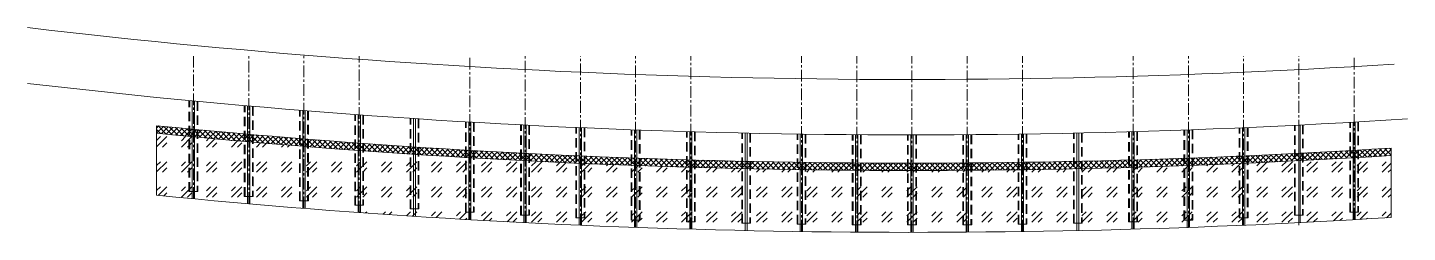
# Model space of a CAD drawing. Header units: millimetres. Extents: x 35200 to 72644, y 35025 to 40570.
import ezdxf

# ---------------------------------------------------------------- set-up
doc = ezdxf.new("R2010")
doc.units = ezdxf.units.MM
doc.header["$MEASUREMENT"] = 0
doc.linetypes.add('CENTER', pattern=[50.8, 31.75, -6.35, 6.35, -6.35])
doc.linetypes.add('HIDDEN2', pattern=[4.7625, 3.175, -1.5875])
for name, color, linetype, lineweight in [('NDC_S-BEAM-STEL', 30, 'HIDDEN2', 18), ('NDC_S_AXIS2', 5, 'CENTER', 13), ('NDC_S_CONTINUOUS', 3, 'CONTINUOUS', 20), ('NDC_S_HATCH MATERIAL', 8, 'CONTINUOUS', 13), ('NDC_S_HIDDEN', 8, 'HIDDEN2', 13), ('NDC_S_SLAB', 2, 'CONTINUOUS', 20)]:
    doc.layers.add(name, color=color, linetype=linetype, lineweight=lineweight)

msp = doc.modelspace()

# ---------------------------------------------------------------- hatches: boundary and pattern name
at = {"layer": 'NDC_S_HATCH MATERIAL'}
h = msp.add_hatch(dxfattribs=at)
h.set_pattern_fill('ANSI37', color=256, scale=800)
h.paths.add_polyline_path([(72200, 37107), (72200, 37307, -0.040337), (38700, 37913), (38700, 37712, 0.040298)])
h = msp.add_hatch(dxfattribs=at)
h.set_pattern_fill('GOST_GLASS', color=256, scale=80)
h.set_pattern_definition([(45, (0, 0), (678.8225, 0), [400, -560]), (45, (169.7, 0), (678.8225, 0), [160, -800]), (45, (0, 169.7), (678.8225, 0), [160, -800])])
h.paths.add_polyline_path([(72200, 37107, -0.040298), (38700, 37712), (38700, 36029, 0.039975), (72200, 35428)])

# ---------------------------------------------------------------- linework, layer by layer
at = {"layer": 'NDC_S-BEAM-STEL', "ltscale": 80}
for points in [[(39820, 38574), (39820, 36134), (39580, 36134), (39580, 38596)], [(41320, 38438), (41320, 35999), (41080, 35999), (41080, 38459)], [(42820, 38314), (42820, 35876), (42580, 35876), (42580, 38333)], [(44320, 38200), (44320, 35762), (44080, 35762), (44080, 38218)], [(45820, 38098), (45820, 35660), (45580, 35660), (45580, 38113)], [(47320, 38006), (47320, 35569), (47080, 35569), (47080, 38020)], [(48820, 37925), (48820, 35488), (48580, 35488), (48580, 37938)], [(50320, 37856), (50320, 35418), (50080, 35418), (50080, 37866)], [(68320, 37866), (68320, 35418), (68080, 35418), (68080, 37856)], [(69820, 37938), (69820, 35488), (69580, 35488), (69580, 37925)], [(71320, 38020), (71320, 35569), (71080, 35569), (71080, 38006)], [(51820, 37797), (51820, 35359), (51580, 35359), (51580, 37806)], [(53320, 37749), (53320, 35311), (53080, 35311), (53080, 37756)], [(54820, 37712), (54820, 35273), (54580, 35273), (54580, 37717)], [(56320, 37685), (56320, 35246), (56080, 35246), (56080, 37689)], [(57820, 37670), (57820, 35230), (57580, 35230), (57580, 37672)], [(59320, 37665), (59320, 35225), (59080, 35225), (59080, 37665)], [(60820, 37672), (60820, 35230), (60580, 35230), (60580, 37670)], [(62320, 37689), (62320, 35246), (62080, 35246), (62080, 37685)], [(63820, 37717), (63820, 35273), (63580, 35273), (63580, 37712)], [(65320, 37756), (65320, 35311), (65080, 35311), (65080, 37749)], [(66820, 37806), (66820, 35359), (66580, 35359), (66580, 37797)]]:
    msp.add_lwpolyline(points, dxfattribs=at)
at = {"layer": 'NDC_S_AXIS2', "color": 8, "ltscale": 10}
for p, q in [((39700, 35933), (39700, 39800)), ((41200, 35798), (41200, 39800)), ((42700, 35675), (42700, 39803)), ((44200, 35561), (44200, 39800)), ((47200, 35368), (47200, 39800)), ((48700, 35288), (48700, 39800)), ((50200, 35218), (50200, 39800)), ((51700, 35159), (51700, 39800)), ((53200, 35111), (53200, 39800)), ((56200, 35046), (56200, 39800)), ((57700, 35030), (57700, 39800)), ((59200, 35025), (59200, 39800)), ((60700, 35030), (60700, 39800)), ((62200, 35046), (62200, 39800)), ((65200, 35111), (65200, 39800)), ((66700, 35159), (66700, 39800)), ((68200, 35218), (68200, 39800)), ((69700, 35218), (69700, 39800)), ((71200, 35368), (71200, 39800)), ((69700, 35288), (69700, 37932))]:
    msp.add_line(p, q, dxfattribs=at)
at = {"layer": 'NDC_S_CONTINUOUS'}
for radius, start, end in [(205735, 263.3009, 273.64551), (207235, 263.34961, 273.71971)]:
    msp.add_arc((59200, 244900), radius, start, end, dxfattribs=at)
at = {"layer": 'NDC_S_HATCH MATERIAL'}
for points in [[(39670, 35936), (39670, 38588)], [(39730, 38582), (39730, 35930)], [(41170, 35801), (41170, 38451)], [(41230, 38446), (41230, 35796)], [(42670, 35677), (42670, 38326)], [(42730, 38321), (42730, 35673)], [(44170, 35564), (44170, 38211)], [(44230, 38207), (44230, 35560)], [(45670, 35462), (45670, 38108)], [(45730, 38104), (45730, 35458)], [(47170, 35370), (47170, 38015)], [(47230, 38011), (47230, 35367)], [(48670, 35289), (48670, 37933)], [(48730, 37930), (48730, 35286)], [(50170, 35219), (50170, 37862)], [(50230, 37860), (50230, 35217)], [(68170, 35217), (68170, 37860)], [(68230, 37862), (68230, 35219)], [(69730, 37933), (69730, 35289)], [(71170, 35367), (71170, 38011)], [(71230, 38015), (71230, 35370)], [(51670, 35160), (51670, 37802)], [(51730, 37800), (51730, 35158)], [(53170, 35112), (53170, 37753)], [(53230, 37751), (53230, 35110)], [(54670, 35074), (54670, 37715)], [(54730, 37714), (54730, 35073)], [(56170, 35047), (56170, 37688)], [(56230, 37687), (56230, 35046)], [(57670, 35031), (57670, 37671)], [(57730, 37671), (57730, 35030)], [(59170, 35025), (59170, 37665)], [(59230, 37665), (59230, 35025)], [(60670, 35030), (60670, 37671)], [(60730, 37671), (60730, 35031)], [(62170, 35046), (62170, 37687)], [(62230, 37688), (62230, 35047)], [(63670, 35073), (63670, 37714)], [(63730, 37715), (63730, 35074)], [(65170, 35110), (65170, 37751)], [(65230, 37753), (65230, 35112)], [(66670, 35158), (66670, 37800)], [(66730, 37802), (66730, 35160)]]:
    msp.add_lwpolyline(points, dxfattribs=at)
at = {"layer": 'NDC_S_HIDDEN', "ltscale": 80}
for points in [[(39600, 36134), (39600, 38594)], [(39800, 38575), (39800, 36134)], [(41100, 35999), (41100, 38457)], [(41300, 38440), (41300, 35999)], [(42600, 35876), (42600, 38332)], [(42800, 38316), (42800, 35876)], [(44100, 35762), (44100, 38216)], [(44300, 38202), (44300, 35762)], [(45600, 35660), (45600, 38112)], [(45800, 38099), (45800, 35660)], [(47100, 35569), (47100, 38019)], [(47300, 38007), (47300, 35569)], [(48600, 35488), (48600, 37937)], [(48800, 37926), (48800, 35488)], [(50100, 35418), (50100, 37865)], [(50300, 37857), (50300, 35418)], [(68100, 35418), (68100, 37857)], [(68300, 37865), (68300, 35418)], [(69600, 35488), (69600, 37926)], [(69800, 37937), (69800, 35488)], [(71100, 35569), (71100, 38007)], [(71300, 38019), (71300, 35569)], [(51600, 35359), (51600, 37805)], [(51800, 37798), (51800, 35359)], [(53100, 35311), (53100, 37755)], [(53300, 37749), (53300, 35311)], [(54600, 35273), (54600, 37716)], [(54800, 37712), (54800, 35273)], [(56100, 35246), (56100, 37689)], [(56300, 37686), (56300, 35246)], [(57600, 35230), (57600, 37672)], [(57800, 37670), (57800, 35230)], [(59100, 35225), (59100, 37665)], [(59300, 37665), (59300, 35225)], [(60600, 35230), (60600, 37670)], [(60800, 37672), (60800, 35230)], [(62100, 35246), (62100, 37686)], [(62300, 37689), (62300, 35246)], [(63600, 35273), (63600, 37712)], [(63800, 37716), (63800, 35273)], [(65100, 35311), (65100, 37749)], [(65300, 37755), (65300, 35311)], [(66600, 35359), (66600, 37798)], [(66800, 37805), (66800, 35359)]]:
    msp.add_lwpolyline(points, dxfattribs=at)
at = {"layer": 'NDC_S_SLAB'}
msp.add_lwpolyline([(38700, 37913), (38700, 36029, 0.039975), (72200, 35428), (72200, 37307)], format="xyb", dxfattribs=at)
for radius, start, end in [(208000, 264.34387, 273.58333), (208200, 264.34932, 273.57988)]:
    msp.add_arc((59200, 244900), radius, start, end, dxfattribs=at)

doc.saveas('drawing.dxf')
